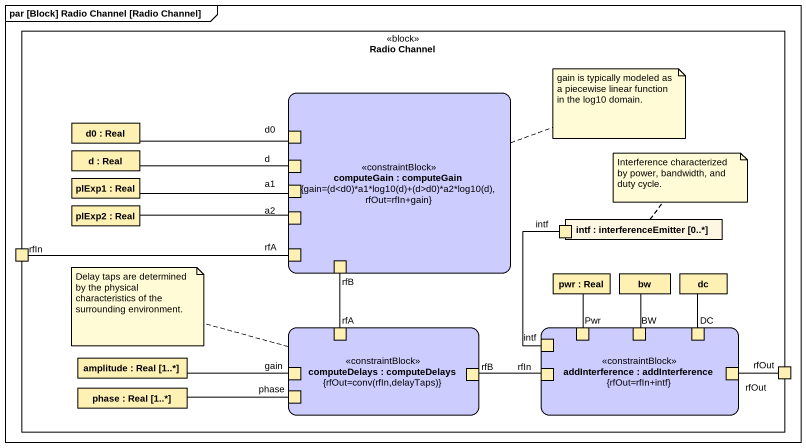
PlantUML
@startuml
mainframe par [Block] Radio Channel [Radio Channel]
rectangle "Radio Channel" as Radio_Channel <<block>> {
  rectangle "d0 : Real" as d0 #FFF0B4
  rectangle "computeGain : computeGain\n{gain=(d<d0)*a1*log10(d)+(d>d0)*a2*log10(d), rfOut=rfIn+gain}" as computeGain <<constraintBlock>> #CCCCFF {
    port "d0" as d0_2 #FFF0B4
    port "d" as d_2 #FFF0B4
    port a1 #FFF0B4
    port a2 #FFF0B4
    port rfA #FFF0B4
    port rfB #FFF0B4
  }
  rectangle "d : Real" as d #FFF0B4
  rectangle "plExp1 : Real" as plExp1 #FFF0B4
  rectangle "plExp2 : Real" as plExp2 #FFF0B4
  rectangle "intf : interferenceEmitter [0..*]" as intf_2 {
    port intf #FFF0B4
  }
  port rfIn #FFF0B4
  rectangle "pwr : Real" as pwr #FFF0B4
  rectangle bw #FFF0B4
  rectangle dc #FFF0B4
  rectangle "computeDelays : computeDelays\n{rfOut=conv(rfIn,delayTaps)}" as computeDelays <<constraintBlock>> #CCCCFF {
    port "rfA" as rfA_2 #FFF0B4
    port gain #FFF0B4
    port "phase" as phase_2 #FFF0B4
    port "rfB" as rfB_2 #FFF0B4
  }
  rectangle "addInterference : addInterference\n{rfOut=rfIn+intf}" as addInterference <<constraintBlock>> #CCCCFF {
    port "intf" as intf_3 #FFF0B4
    port Pwr #FFF0B4
    port BW #FFF0B4
    port DC #FFF0B4
    port "rfIn" as rfIn_2 #FFF0B4
    port rfOut #FFF0B4
  }
  rectangle "amplitude : Real [1..*]" as amplitude #FFF0B4
  rectangle "phase : Real [1..*]" as phase #FFF0B4
  port "rfOut" as rfOut_2 #FFF0B4
}
d0_2 -left- d0
d_2 -left- d
a1 -left- plExp1
a2 -left- plExp2
intf -- intf_3
rfIn -right- rfA
rfB -- rfA_2
pwr -- Pwr
bw -- BW
dc -- DC
gain -left- amplitude
phase_2 -left- phase
rfB_2 -right- rfIn_2
rfOut -right- rfOut_2
note right of computeGain : gain is typically modeled as a piecewise linear function in the log10 domain.
note top of intf_2 : Interference characterized by power, bandwidth, and duty cycle.
note left of computeDelays : Delay taps are determined by the physical characteristics of the surrounding environment.
@enduml
